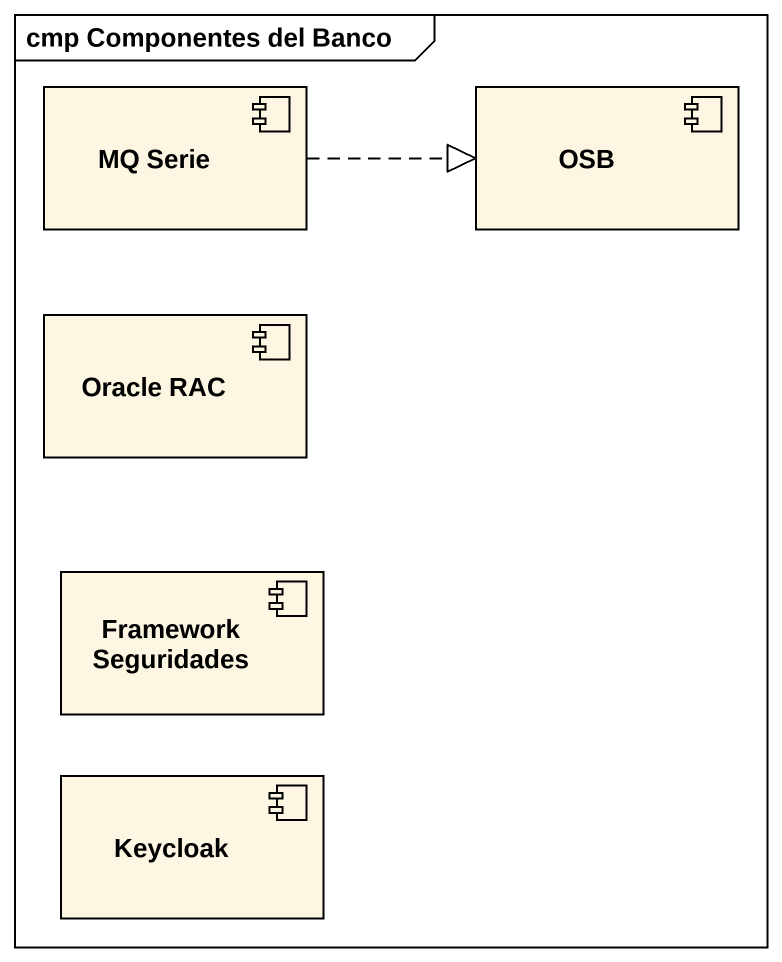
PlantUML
@startuml
mainframe cmp Componentes del Banco
component "MQ Serie" as MQ_Serie
component OSB
component "Oracle RAC" as Oracle_RAC
component "Framework Seguridades" as Framework_Seguridades
component Keycloak
MQ_Serie .right.|> OSB
@enduml
